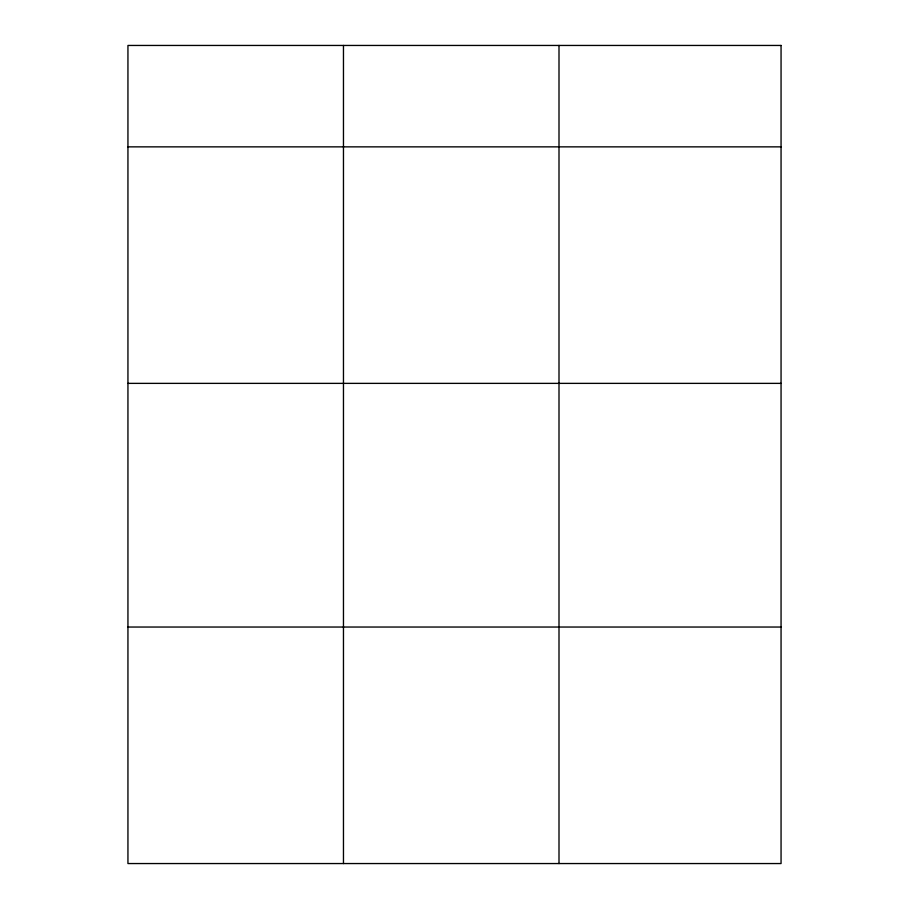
<?xml version="1.0" encoding="UTF-8"?>
<svg xmlns="http://www.w3.org/2000/svg" width="909" height="909" viewBox="0 0 909 909"><rect width="100%" height="100%" fill="white"/><g stroke="black" fill="none" stroke-linecap="round" stroke-linejoin="round"><path stroke-width="1.36" d="M127.942 146.86L781.058 146.86M127.942 383.371L781.058 383.371M127.942 627.04L781.058 627.04M559.001 45.45L559.001 863.55M343.466 45.45L343.466 863.55M781.058 45.45L127.942 45.45L127.942 863.55L781.058 863.55L781.058 45.45"/></g></svg>
